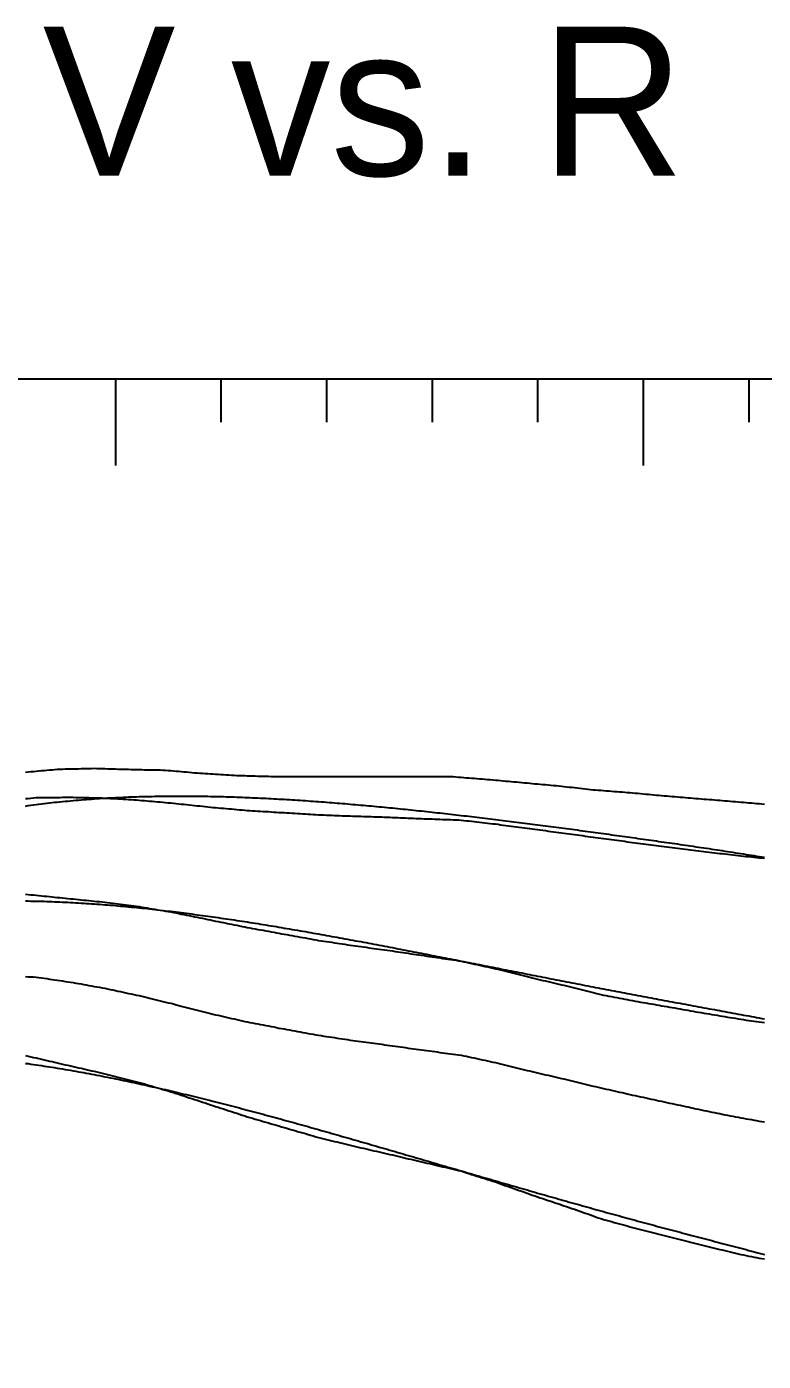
# Model space of a CAD drawing. Extents: x -35 to 179, y -35 to 147.
# Drawn here: x 71.4 to 125.8, y 48.4 to 147 of the extents above; entities that cross this region are included whole.
import ezdxf

# ---------------------------------------------------------------- set-up
doc = ezdxf.new("R2010")
doc.units = 0

msp = doc.modelspace()

# ---------------------------------------------------------------- linework, layer by layer
at = {"color": 0}
for p, q in [((77.965, 120.958), (77.965, 114.558)), ((85.761, 120.958), (85.761, 117.758)), ((93.558, 120.958), (93.558, 117.758)), ((101.354, 120.958), (101.354, 117.758)), ((109.151, 120.958), (109.151, 117.758)), ((116.947, 120.958), (116.947, 114.558)), ((124.744, 120.958), (124.744, 117.758))]:
    msp.add_line(p, q, dxfattribs=at)
msp.add_lwpolyline([(0, 0), (0, 120.958), (179.2, 120.958), (179.2, 0)], close=True, dxfattribs=at)
at = {"color": 6}
msp.add_lwpolyline([(71.338, 91.915), (71.533, 91.932), (71.728, 91.95), (71.923, 91.968), (72.118, 91.985), (72.312, 92.003), (72.507, 92.021), (72.702, 92.039), (72.897, 92.056), (73.092, 92.074), (73.287, 92.092), (73.482, 92.11), (73.677, 92.127), (73.872, 92.132), (74.067, 92.137), (74.262, 92.142), (74.456, 92.147), (74.651, 92.151), (74.846, 92.156), (75.041, 92.161), (75.236, 92.166), (75.431, 92.171), (75.626, 92.176), (75.821, 92.18), (76.016, 92.185), (76.211, 92.19), (76.406, 92.195), (76.601, 92.184), (76.795, 92.179), (76.99, 92.173), (77.185, 92.168), (77.38, 92.162), (77.575, 92.156), (77.77, 92.151), (77.965, 92.145), (78.16, 92.139), (78.355, 92.134), (78.55, 92.128), (78.745, 92.122), (78.939, 92.117), (79.134, 92.113), (79.329, 92.109), (79.524, 92.105), (79.719, 92.101), (79.914, 92.097), (80.109, 92.092), (80.304, 92.088), (80.499, 92.084), (80.694, 92.08), (80.889, 92.076), (81.084, 92.072), (81.278, 92.068), (81.473, 92.064), (81.668, 92.06), (81.863, 92.039), (82.058, 92.022), (82.253, 92.005), (82.448, 91.988), (82.643, 91.971), (82.838, 91.954), (83.033, 91.937), (83.228, 91.92), (83.422, 91.903), (83.617, 91.886), (83.812, 91.869), (84.007, 91.853), (84.202, 91.836), (84.397, 91.823), (84.592, 91.811), (84.787, 91.798), (84.982, 91.786), (85.177, 91.774), (85.372, 91.762), (85.566, 91.75), (85.761, 91.738), (85.956, 91.726), (86.151, 91.714), (86.346, 91.702), (86.541, 91.69), (86.736, 91.678), (86.931, 91.666), (87.126, 91.662), (87.321, 91.656), (87.516, 91.65), (87.711, 91.645), (87.905, 91.639), (88.1, 91.633), (88.295, 91.628), (88.49, 91.622), (88.685, 91.616), (88.88, 91.611), (89.075, 91.605), (89.27, 91.6), (89.465, 91.594), (89.66, 91.592), (89.855, 91.592), (90.049, 91.592), (90.244, 91.592), (90.439, 91.592), (90.634, 91.592), (90.829, 91.592), (91.024, 91.592), (91.219, 91.592), (91.414, 91.592), (91.609, 91.592), (91.804, 91.592), (91.999, 91.592), (92.194, 91.592), (92.388, 91.592), (92.583, 91.592), (92.778, 91.592), (92.973, 91.592), (93.168, 91.592), (93.363, 91.592), (93.558, 91.592), (93.753, 91.592), (93.948, 91.592), (94.143, 91.592), (94.338, 91.592), (94.532, 91.592), (94.727, 91.592), (94.922, 91.592), (95.117, 91.592), (95.312, 91.592), (95.507, 91.592), (95.702, 91.592), (95.897, 91.592), (96.092, 91.592), (96.287, 91.592), (96.482, 91.592), (96.676, 91.592), (96.871, 91.592), (97.066, 91.592), (97.261, 91.592), (97.456, 91.592), (97.651, 91.592), (97.846, 91.592), (98.041, 91.592), (98.236, 91.592), (98.431, 91.592), (98.626, 91.592), (98.821, 91.592), (99.015, 91.592), (99.21, 91.592), (99.405, 91.592), (99.6, 91.592), (99.795, 91.592), (99.99, 91.592), (100.185, 91.592), (100.38, 91.592), (100.575, 91.592), (100.77, 91.592), (100.965, 91.592), (101.159, 91.592), (101.354, 91.592), (101.549, 91.592), (101.744, 91.592), (101.939, 91.592), (102.134, 91.592), (102.329, 91.592), (102.524, 91.592), (102.719, 91.592), (102.914, 91.577), (103.109, 91.562), (103.304, 91.547), (103.498, 91.531), (103.693, 91.516), (103.888, 91.501), (104.083, 91.485), (104.278, 91.47), (104.473, 91.455), (104.668, 91.439), (104.863, 91.424), (105.058, 91.409), (105.253, 91.394), (105.448, 91.378), (105.642, 91.359), (105.837, 91.342), (106.032, 91.324), (106.227, 91.306), (106.422, 91.289), (106.617, 91.271), (106.812, 91.253), (107.007, 91.235), (107.202, 91.218), (107.397, 91.2), (107.592, 91.182), (107.786, 91.164), (107.981, 91.147), (108.176, 91.129), (108.371, 91.111), (108.566, 91.094), (108.761, 91.076), (108.956, 91.058), (109.151, 91.04), (109.346, 91.023), (109.541, 91.005), (109.736, 90.987), (109.931, 90.969), (110.125, 90.952), (110.32, 90.934), (110.515, 90.916), (110.71, 90.899), (110.905, 90.875), (111.1, 90.854), (111.295, 90.832), (111.49, 90.81), (111.685, 90.788), (111.88, 90.767), (112.075, 90.745), (112.269, 90.723), (112.464, 90.701), (112.659, 90.68), (112.854, 90.658), (113.049, 90.636), (113.244, 90.614), (113.439, 90.598), (113.634, 90.582), (113.829, 90.567), (114.024, 90.552), (114.219, 90.536), (114.414, 90.521), (114.608, 90.506), (114.803, 90.491), (114.998, 90.475), (115.193, 90.46), (115.388, 90.445), (115.583, 90.429), (115.778, 90.414), (115.973, 90.399), (116.168, 90.38), (116.363, 90.363), (116.558, 90.345), (116.752, 90.327), (116.947, 90.309), (117.142, 90.292), (117.337, 90.274), (117.532, 90.256), (117.727, 90.239), (117.922, 90.221), (118.117, 90.203), (118.312, 90.185), (118.507, 90.168), (118.702, 90.151), (118.896, 90.135), (119.091, 90.119), (119.286, 90.103), (119.481, 90.087), (119.676, 90.07), (119.871, 90.054), (120.066, 90.038), (120.261, 90.022), (120.456, 90.006), (120.651, 89.99), (120.846, 89.974), (121.041, 89.958), (121.235, 89.942), (121.43, 89.925), (121.625, 89.909), (121.82, 89.893), (122.015, 89.877), (122.21, 89.861), (122.405, 89.845), (122.6, 89.829), (122.795, 89.813), (122.99, 89.797), (123.185, 89.78), (123.379, 89.764), (123.574, 89.748), (123.769, 89.732), (123.964, 89.716), (124.159, 89.7), (124.354, 89.684), (124.549, 89.668), (124.744, 89.651), (124.939, 89.635), (125.134, 89.619), (125.329, 89.603), (125.524, 89.587), (125.718, 89.571), (125.913, 89.555)], dxfattribs=at)
at = {"color": 3}
for points in [[(71.338, 89.409), (71.533, 89.443), (71.728, 89.463), (71.923, 89.492), (72.118, 89.517), (72.312, 89.545), (72.507, 89.564), (72.702, 89.593), (72.897, 89.612), (73.092, 89.638), (73.287, 89.657), (73.482, 89.681), (73.677, 89.698), (73.872, 89.724), (74.067, 89.739), (74.262, 89.761), (74.456, 89.778), (74.651, 89.799), (74.846, 89.812), (75.041, 89.834), (75.236, 89.847), (75.431, 89.866), (75.626, 89.879), (75.821, 89.896), (76.016, 89.908), (76.211, 89.926), (76.406, 89.936), (76.601, 89.951), (76.795, 89.963), (76.99, 89.977), (77.185, 89.985), (77.38, 90.001), (77.575, 90.008), (77.77, 90.021), (77.965, 90.029), (78.16, 90.041), (78.355, 90.046), (78.55, 90.059), (78.745, 90.064), (78.939, 90.074), (79.134, 90.079), (79.329, 90.088), (79.524, 90.092), (79.719, 90.101), (79.914, 90.104), (80.109, 90.111), (80.304, 90.115), (80.499, 90.121), (80.694, 90.122), (80.889, 90.129), (81.084, 90.13), (81.278, 90.135), (81.473, 90.136), (81.668, 90.14), (81.863, 90.139), (82.058, 90.144), (82.253, 90.142), (82.448, 90.144), (82.643, 90.143), (82.838, 90.146), (83.033, 90.142), (83.228, 90.144), (83.422, 90.141), (83.617, 90.142), (83.812, 90.138), (84.007, 90.138), (84.202, 90.133), (84.397, 90.133), (84.592, 90.128), (84.787, 90.126), (84.982, 90.121), (85.177, 90.119), (85.372, 90.112), (85.566, 90.11), (85.761, 90.104), (85.956, 90.1), (86.151, 90.093), (86.346, 90.088), (86.541, 90.08), (86.736, 90.077), (86.931, 90.068), (87.126, 90.062), (87.321, 90.054), (87.516, 90.048), (87.711, 90.038), (87.905, 90.032), (88.1, 90.022), (88.295, 90.015), (88.49, 90.005), (88.685, 89.997), (88.88, 89.986), (89.075, 89.979), (89.27, 89.967), (89.465, 89.957), (89.66, 89.946), (89.855, 89.938), (90.049, 89.924), (90.244, 89.915), (90.439, 89.903), (90.634, 89.892), (90.829, 89.879), (91.024, 89.868), (91.219, 89.854), (91.414, 89.844), (91.609, 89.83), (91.804, 89.817), (91.999, 89.804), (92.194, 89.792), (92.388, 89.776), (92.583, 89.763), (92.778, 89.749), (92.973, 89.736), (93.168, 89.72), (93.363, 89.706), (93.558, 89.69), (93.753, 89.677), (93.948, 89.661), (94.143, 89.645), (94.338, 89.629), (94.532, 89.616), (94.727, 89.597), (94.922, 89.582), (95.117, 89.566), (95.312, 89.55), (95.507, 89.532), (95.702, 89.516), (95.897, 89.498), (96.092, 89.482), (96.287, 89.464), (96.482, 89.446), (96.676, 89.428), (96.871, 89.412), (97.066, 89.392), (97.261, 89.374), (97.456, 89.356), (97.651, 89.338), (97.846, 89.318), (98.041, 89.3), (98.236, 89.28), (98.431, 89.263), (98.626, 89.243), (98.821, 89.223), (99.015, 89.203), (99.21, 89.185), (99.405, 89.163), (99.6, 89.144), (99.795, 89.124), (99.99, 89.104), (100.185, 89.083), (100.38, 89.063), (100.575, 89.041), (100.77, 89.022), (100.965, 89), (101.159, 88.979), (101.354, 88.958), (101.549, 88.938), (101.744, 88.915), (101.939, 88.893), (102.134, 88.872), (102.329, 88.851), (102.524, 88.828), (102.719, 88.807), (102.914, 88.784), (103.109, 88.763), (103.304, 88.74), (103.498, 88.717), (103.693, 88.694), (103.888, 88.673), (104.083, 88.649), (104.278, 88.626), (104.473, 88.603), (104.668, 88.581), (104.863, 88.557), (105.058, 88.534), (105.253, 88.51), (105.448, 88.487), (105.642, 88.463), (105.837, 88.439), (106.032, 88.415), (106.227, 88.393), (106.422, 88.367), (106.617, 88.343), (106.812, 88.32), (107.007, 88.296), (107.202, 88.271), (107.397, 88.247), (107.592, 88.222), (107.786, 88.198), (107.981, 88.173), (108.176, 88.148), (108.371, 88.123), (108.566, 88.1), (108.761, 88.073), (108.956, 88.048), (109.151, 88.024), (109.346, 87.999), (109.541, 87.973), (109.736, 87.948), (109.931, 87.922), (110.125, 87.897), (110.32, 87.871), (110.515, 87.845), (110.71, 87.819), (110.905, 87.795), (111.1, 87.768), (111.295, 87.742), (111.49, 87.716), (111.685, 87.69), (111.88, 87.664), (112.075, 87.638), (112.269, 87.611), (112.464, 87.586), (112.659, 87.559), (112.854, 87.532), (113.049, 87.505), (113.244, 87.48), (113.439, 87.452), (113.634, 87.425), (113.829, 87.399), (114.024, 87.373), (114.219, 87.345), (114.414, 87.319), (114.608, 87.291), (114.803, 87.265), (114.998, 87.238), (115.193, 87.21), (115.388, 87.183), (115.583, 87.157), (115.778, 87.128), (115.973, 87.101), (116.168, 87.074), (116.363, 87.047), (116.558, 87.019), (116.752, 86.992), (116.947, 86.964), (117.142, 86.937), (117.337, 86.909), (117.532, 86.881), (117.727, 86.853), (117.922, 86.827), (118.117, 86.798), (118.312, 86.77), (118.507, 86.743), (118.702, 86.715), (118.896, 86.687), (119.091, 86.659), (119.286, 86.631), (119.481, 86.603), (119.676, 86.575), (119.871, 86.546), (120.066, 86.517), (120.261, 86.49), (120.456, 86.461), (120.651, 86.432), (120.846, 86.404), (121.041, 86.375), (121.235, 86.345), (121.43, 86.317), (121.625, 86.287), (121.82, 86.259), (122.015, 86.229), (122.21, 86.199), (122.405, 86.17), (122.6, 86.141), (122.795, 86.111), (122.99, 86.081), (123.185, 86.052), (123.379, 86.022), (123.574, 85.991), (123.769, 85.961), (123.964, 85.93), (124.159, 85.9), (124.354, 85.87), (124.549, 85.839), (124.744, 85.808), (124.939, 85.778), (125.134, 85.746), (125.329, 85.715), (125.524, 85.684), (125.718, 85.653), (125.913, 85.621)], [(71.338, 82.397), (71.533, 82.4), (71.728, 82.391), (71.923, 82.391), (72.118, 82.383), (72.312, 82.383), (72.507, 82.373), (72.702, 82.371), (72.897, 82.362), (73.092, 82.359), (73.287, 82.348), (73.482, 82.344), (73.677, 82.333), (73.872, 82.329), (74.067, 82.316), (74.262, 82.31), (74.456, 82.297), (74.651, 82.291), (74.846, 82.276), (75.041, 82.269), (75.236, 82.254), (75.431, 82.246), (75.626, 82.231), (75.821, 82.221), (76.016, 82.205), (76.211, 82.195), (76.406, 82.178), (76.601, 82.167), (76.795, 82.15), (76.99, 82.138), (77.185, 82.12), (77.38, 82.107), (77.575, 82.089), (77.77, 82.075), (77.965, 82.056), (78.16, 82.042), (78.355, 82.022), (78.55, 82.007), (78.745, 81.986), (78.939, 81.97), (79.134, 81.949), (79.329, 81.933), (79.524, 81.911), (79.719, 81.894), (79.914, 81.871), (80.109, 81.853), (80.304, 81.83), (80.499, 81.812), (80.694, 81.788), (80.889, 81.768), (81.084, 81.744), (81.278, 81.725), (81.473, 81.7), (81.668, 81.679), (81.863, 81.654), (82.058, 81.633), (82.253, 81.607), (82.448, 81.585), (82.643, 81.559), (82.838, 81.537), (83.033, 81.51), (83.228, 81.486), (83.422, 81.459), (83.617, 81.436), (83.812, 81.408), (84.007, 81.384), (84.202, 81.356), (84.397, 81.332), (84.592, 81.302), (84.787, 81.277), (84.982, 81.248), (85.177, 81.223), (85.372, 81.193), (85.566, 81.166), (85.761, 81.137), (85.956, 81.111), (86.151, 81.08), (86.346, 81.052), (86.541, 81.022), (86.736, 80.995), (86.931, 80.963), (87.126, 80.934), (87.321, 80.903), (87.516, 80.875), (87.711, 80.843), (87.905, 80.813), (88.1, 80.782), (88.295, 80.753), (88.49, 80.72), (88.685, 80.689), (88.88, 80.657), (89.075, 80.627), (89.27, 80.593), (89.465, 80.562), (89.66, 80.529), (89.855, 80.499), (90.049, 80.464), (90.244, 80.433), (90.439, 80.399), (90.634, 80.368), (90.829, 80.333), (91.024, 80.301), (91.219, 80.266), (91.414, 80.235), (91.609, 80.199), (91.804, 80.166), (91.999, 80.131), (92.194, 80.099), (92.388, 80.063), (92.583, 80.029), (92.778, 79.994), (92.973, 79.961), (93.168, 79.924), (93.363, 79.89), (93.558, 79.854), (93.753, 79.821), (93.948, 79.784), (94.143, 79.749), (94.338, 79.713), (94.532, 79.679), (94.727, 79.642), (94.922, 79.607), (95.117, 79.57), (95.312, 79.536), (95.507, 79.498), (95.702, 79.463), (95.897, 79.426), (96.092, 79.391), (96.287, 79.353), (96.482, 79.317), (96.676, 79.28), (96.871, 79.245), (97.066, 79.206), (97.261, 79.17), (97.456, 79.133), (97.651, 79.097), (97.846, 79.059), (98.041, 79.022), (98.236, 78.984), (98.431, 78.948), (98.626, 78.91), (98.821, 78.873), (99.015, 78.835), (99.21, 78.799), (99.405, 78.76), (99.6, 78.722), (99.795, 78.684), (99.99, 78.648), (100.185, 78.609), (100.38, 78.571), (100.575, 78.533), (100.77, 78.497), (100.965, 78.457), (101.159, 78.42), (101.354, 78.381), (101.549, 78.345), (101.744, 78.305), (101.939, 78.267), (102.134, 78.229), (102.329, 78.192), (102.524, 78.153), (102.719, 78.115), (102.914, 78.076), (103.109, 78.039), (103.304, 78), (103.498, 77.961), (103.693, 77.923), (103.888, 77.886), (104.083, 77.846), (104.278, 77.808), (104.473, 77.77), (104.668, 77.732), (104.863, 77.693), (105.058, 77.654), (105.253, 77.616), (105.448, 77.579), (105.642, 77.539), (105.837, 77.501), (106.032, 77.462), (106.227, 77.425), (106.422, 77.385), (106.617, 77.347), (106.812, 77.309), (107.007, 77.271), (107.202, 77.232), (107.397, 77.193), (107.592, 77.155), (107.786, 77.118), (107.981, 77.078), (108.176, 77.04), (108.371, 77.002), (108.566, 76.964), (108.761, 76.925), (108.956, 76.887), (109.151, 76.848), (109.346, 76.811), (109.541, 76.772), (109.736, 76.734), (109.931, 76.696), (110.125, 76.658), (110.32, 76.619), (110.515, 76.581), (110.71, 76.543), (110.905, 76.506), (111.1, 76.467), (111.295, 76.429), (111.49, 76.391), (111.685, 76.354), (111.88, 76.315), (112.075, 76.277), (112.269, 76.24), (112.464, 76.203), (112.659, 76.164), (112.854, 76.126), (113.049, 76.089), (113.244, 76.052), (113.439, 76.013), (113.634, 75.976), (113.829, 75.938), (114.024, 75.901), (114.219, 75.863), (114.414, 75.826), (114.608, 75.788), (114.803, 75.752), (114.998, 75.714), (115.193, 75.677), (115.388, 75.639), (115.583, 75.603), (115.778, 75.565), (115.973, 75.528), (116.168, 75.491), (116.363, 75.455), (116.558, 75.418), (116.752, 75.381), (116.947, 75.344), (117.142, 75.308), (117.337, 75.271), (117.532, 75.234), (117.727, 75.198), (117.922, 75.163), (118.117, 75.126), (118.312, 75.089), (118.507, 75.053), (118.702, 75.018), (118.896, 74.981), (119.091, 74.945), (119.286, 74.909), (119.481, 74.874), (119.676, 74.837), (119.871, 74.801), (120.066, 74.765), (120.261, 74.73), (120.456, 74.693), (120.651, 74.657), (120.846, 74.621), (121.041, 74.586), (121.235, 74.55), (121.43, 74.514), (121.625, 74.478), (121.82, 74.442), (122.015, 74.406), (122.21, 74.37), (122.405, 74.334), (122.6, 74.299), (122.795, 74.262), (122.99, 74.226), (123.185, 74.19), (123.379, 74.155), (123.574, 74.118), (123.769, 74.082), (123.964, 74.046), (124.159, 74.011), (124.354, 73.974), (124.549, 73.938), (124.744, 73.902), (124.939, 73.866), (125.134, 73.829), (125.329, 73.793), (125.524, 73.757), (125.718, 73.721), (125.913, 73.684)]]:
    msp.add_lwpolyline(points, dxfattribs=at)
at = {"color": 4}
for points in [[(71.338, 89.952), (71.533, 89.972), (71.728, 89.995), (71.923, 90.02), (72.118, 90.028), (72.312, 90.031), (72.507, 90.034), (72.702, 90.037), (72.897, 90.039), (73.092, 90.039), (73.287, 90.042), (73.482, 90.046), (73.677, 90.046), (73.872, 90.046), (74.067, 90.05), (74.262, 90.053), (74.456, 90.053), (74.651, 90.055), (74.846, 90.051), (75.041, 90.048), (75.236, 90.043), (75.431, 90.038), (75.626, 90.034), (75.821, 90.032), (76.016, 90.026), (76.211, 90.02), (76.406, 90.017), (76.601, 90.013), (76.795, 90.007), (76.99, 90.002), (77.185, 89.995), (77.38, 89.986), (77.575, 89.974), (77.77, 89.962), (77.965, 89.951), (78.16, 89.941), (78.355, 89.928), (78.55, 89.915), (78.745, 89.906), (78.939, 89.894), (79.134, 89.881), (79.329, 89.869), (79.524, 89.858), (79.719, 89.846), (79.914, 89.826), (80.109, 89.808), (80.304, 89.791), (80.499, 89.776), (80.694, 89.757), (80.889, 89.739), (81.084, 89.723), (81.278, 89.706), (81.473, 89.687), (81.668, 89.67), (81.863, 89.653), (82.058, 89.635), (82.253, 89.618), (82.448, 89.595), (82.643, 89.572), (82.838, 89.555), (83.033, 89.533), (83.228, 89.512), (83.422, 89.493), (83.617, 89.473), (83.812, 89.452), (84.007, 89.431), (84.202, 89.411), (84.397, 89.391), (84.592, 89.37), (84.787, 89.348), (84.982, 89.328), (85.177, 89.31), (85.372, 89.291), (85.566, 89.273), (85.761, 89.258), (85.956, 89.241), (86.151, 89.223), (86.346, 89.206), (86.541, 89.189), (86.736, 89.172), (86.931, 89.155), (87.126, 89.137), (87.321, 89.12), (87.516, 89.104), (87.711, 89.088), (87.905, 89.075), (88.1, 89.064), (88.295, 89.053), (88.49, 89.039), (88.685, 89.027), (88.88, 89.015), (89.075, 89.003), (89.27, 88.991), (89.465, 88.978), (89.66, 88.966), (89.855, 88.955), (90.049, 88.941), (90.244, 88.927), (90.439, 88.917), (90.634, 88.905), (90.829, 88.893), (91.024, 88.881), (91.219, 88.869), (91.414, 88.858), (91.609, 88.846), (91.804, 88.833), (91.999, 88.821), (92.194, 88.811), (92.388, 88.797), (92.583, 88.784), (92.778, 88.774), (92.973, 88.762), (93.168, 88.757), (93.363, 88.749), (93.558, 88.742), (93.753, 88.735), (93.948, 88.727), (94.143, 88.718), (94.338, 88.711), (94.532, 88.704), (94.727, 88.695), (94.922, 88.687), (95.117, 88.68), (95.312, 88.672), (95.507, 88.663), (95.702, 88.658), (95.897, 88.652), (96.092, 88.647), (96.287, 88.641), (96.482, 88.634), (96.676, 88.628), (96.871, 88.623), (97.066, 88.616), (97.261, 88.609), (97.456, 88.604), (97.651, 88.598), (97.846, 88.591), (98.041, 88.585), (98.236, 88.579), (98.431, 88.571), (98.626, 88.563), (98.821, 88.554), (99.015, 88.546), (99.21, 88.539), (99.405, 88.53), (99.6, 88.521), (99.795, 88.514), (99.99, 88.506), (100.185, 88.497), (100.38, 88.489), (100.575, 88.481), (100.77, 88.473), (100.965, 88.465), (101.159, 88.457), (101.354, 88.45), (101.549, 88.444), (101.744, 88.436), (101.939, 88.428), (102.134, 88.422), (102.329, 88.415), (102.524, 88.407), (102.719, 88.4), (102.914, 88.392), (103.109, 88.385), (103.304, 88.378), (103.498, 88.37), (103.693, 88.347), (103.888, 88.326), (104.083, 88.303), (104.278, 88.28), (104.473, 88.259), (104.668, 88.237), (104.863, 88.215), (105.058, 88.193), (105.253, 88.171), (105.448, 88.149), (105.642, 88.127), (105.837, 88.104), (106.032, 88.082), (106.227, 88.057), (106.422, 88.029), (106.617, 88.002), (106.812, 87.977), (107.007, 87.95), (107.202, 87.923), (107.397, 87.897), (107.592, 87.871), (107.786, 87.844), (107.981, 87.818), (108.176, 87.791), (108.371, 87.765), (108.566, 87.739), (108.761, 87.712), (108.956, 87.688), (109.151, 87.664), (109.346, 87.639), (109.541, 87.613), (109.736, 87.588), (109.931, 87.562), (110.125, 87.537), (110.32, 87.512), (110.515, 87.486), (110.71, 87.46), (110.905, 87.436), (111.1, 87.41), (111.295, 87.384), (111.49, 87.358), (111.685, 87.33), (111.88, 87.302), (112.075, 87.274), (112.269, 87.247), (112.464, 87.219), (112.659, 87.191), (112.854, 87.163), (113.049, 87.135), (113.244, 87.108), (113.439, 87.08), (113.634, 87.052), (113.829, 87.025), (114.024, 86.997), (114.219, 86.98), (114.414, 86.956), (114.608, 86.93), (114.803, 86.904), (114.998, 86.879), (115.193, 86.853), (115.388, 86.827), (115.583, 86.802), (115.778, 86.775), (115.973, 86.749), (116.168, 86.724), (116.363, 86.698), (116.558, 86.671), (116.752, 86.647), (116.947, 86.624), (117.142, 86.599), (117.337, 86.575), (117.532, 86.55), (117.727, 86.526), (117.922, 86.502), (118.117, 86.477), (118.312, 86.452), (118.507, 86.428), (118.702, 86.403), (118.896, 86.378), (119.091, 86.354), (119.286, 86.329), (119.481, 86.304), (119.676, 86.28), (119.871, 86.254), (120.066, 86.229), (120.261, 86.205), (120.456, 86.18), (120.651, 86.154), (120.846, 86.13), (121.041, 86.105), (121.235, 86.08), (121.43, 86.055), (121.625, 86.029), (121.82, 86.004), (122.015, 85.979), (122.21, 85.957), (122.405, 85.934), (122.6, 85.913), (122.795, 85.89), (122.99, 85.867), (123.185, 85.845), (123.379, 85.822), (123.574, 85.799), (123.769, 85.776), (123.964, 85.753), (124.159, 85.731), (124.354, 85.708), (124.549, 85.685), (124.744, 85.668), (124.939, 85.65), (125.134, 85.63), (125.329, 85.61), (125.524, 85.591), (125.718, 85.571), (125.913, 85.55)], [(71.338, 82.898), (71.533, 82.875), (71.728, 82.855), (71.923, 82.837), (72.118, 82.817), (72.312, 82.797), (72.507, 82.779), (72.702, 82.761), (72.897, 82.741), (73.092, 82.72), (73.287, 82.702), (73.482, 82.684), (73.677, 82.663), (73.872, 82.642), (74.067, 82.624), (74.262, 82.605), (74.456, 82.584), (74.651, 82.564), (74.846, 82.545), (75.041, 82.527), (75.236, 82.506), (75.431, 82.485), (75.626, 82.467), (75.821, 82.448), (76.016, 82.427), (76.211, 82.406), (76.406, 82.387), (76.601, 82.368), (76.795, 82.346), (76.99, 82.325), (77.185, 82.303), (77.38, 82.279), (77.575, 82.253), (77.77, 82.227), (77.965, 82.204), (78.16, 82.18), (78.355, 82.154), (78.55, 82.128), (78.745, 82.104), (78.939, 82.079), (79.134, 82.053), (79.329, 82.027), (79.524, 82.002), (79.719, 81.978), (79.914, 81.943), (80.109, 81.909), (80.304, 81.878), (80.499, 81.846), (80.694, 81.812), (80.889, 81.779), (81.084, 81.747), (81.278, 81.715), (81.473, 81.681), (81.668, 81.647), (81.863, 81.615), (82.058, 81.583), (82.253, 81.549), (82.448, 81.51), (82.643, 81.472), (82.838, 81.433), (83.033, 81.393), (83.228, 81.352), (83.422, 81.313), (83.617, 81.275), (83.812, 81.234), (84.007, 81.193), (84.202, 81.154), (84.397, 81.115), (84.592, 81.074), (84.787, 81.033), (84.982, 80.994), (85.177, 80.956), (85.372, 80.915), (85.566, 80.875), (85.761, 80.836), (85.956, 80.797), (86.151, 80.756), (86.346, 80.716), (86.541, 80.677), (86.736, 80.638), (86.931, 80.597), (87.126, 80.556), (87.321, 80.517), (87.516, 80.477), (87.711, 80.439), (87.905, 80.403), (88.1, 80.369), (88.295, 80.335), (88.49, 80.299), (88.685, 80.263), (88.88, 80.229), (89.075, 80.194), (89.27, 80.158), (89.465, 80.122), (89.66, 80.087), (89.855, 80.053), (90.049, 80.016), (90.244, 79.98), (90.439, 79.946), (90.634, 79.911), (90.829, 79.876), (91.024, 79.84), (91.219, 79.805), (91.414, 79.771), (91.609, 79.735), (91.804, 79.699), (91.999, 79.664), (92.194, 79.629), (92.388, 79.593), (92.583, 79.557), (92.778, 79.522), (92.973, 79.487), (93.168, 79.46), (93.363, 79.43), (93.558, 79.402), (93.753, 79.373), (93.948, 79.343), (94.143, 79.313), (94.338, 79.284), (94.532, 79.256), (94.727, 79.225), (94.922, 79.195), (95.117, 79.166), (95.312, 79.137), (95.507, 79.107), (95.702, 79.079), (95.897, 79.053), (96.092, 79.027), (96.287, 79), (96.482, 78.973), (96.676, 78.947), (96.871, 78.921), (97.066, 78.893), (97.261, 78.866), (97.456, 78.839), (97.651, 78.813), (97.846, 78.785), (98.041, 78.758), (98.236, 78.731), (98.431, 78.703), (98.626, 78.673), (98.821, 78.644), (99.015, 78.616), (99.21, 78.588), (99.405, 78.559), (99.6, 78.53), (99.795, 78.501), (99.99, 78.473), (100.185, 78.444), (100.38, 78.414), (100.575, 78.386), (100.77, 78.357), (100.965, 78.328), (101.159, 78.299), (101.354, 78.271), (101.549, 78.243), (101.744, 78.214), (101.939, 78.185), (102.134, 78.157), (102.329, 78.129), (102.524, 78.099), (102.719, 78.07), (102.914, 78.042), (103.109, 78.013), (103.304, 77.984), (103.498, 77.955), (103.693, 77.909), (103.888, 77.867), (104.083, 77.823), (104.278, 77.78), (104.473, 77.738), (104.668, 77.696), (104.863, 77.653), (105.058, 77.61), (105.253, 77.568), (105.448, 77.525), (105.642, 77.482), (105.837, 77.439), (106.032, 77.396), (106.227, 77.35), (106.422, 77.301), (106.617, 77.252), (106.812, 77.203), (107.007, 77.155), (107.202, 77.106), (107.397, 77.057), (107.592, 77.008), (107.786, 76.96), (107.981, 76.911), (108.176, 76.862), (108.371, 76.813), (108.566, 76.765), (108.761, 76.716), (108.956, 76.67), (109.151, 76.625), (109.346, 76.58), (109.541, 76.534), (109.736, 76.488), (109.931, 76.442), (110.125, 76.397), (110.32, 76.351), (110.515, 76.305), (110.71, 76.259), (110.905, 76.214), (111.1, 76.167), (111.295, 76.121), (111.49, 76.074), (111.685, 76.026), (111.88, 75.977), (112.075, 75.929), (112.269, 75.88), (112.464, 75.832), (112.659, 75.784), (112.854, 75.735), (113.049, 75.687), (113.244, 75.638), (113.439, 75.59), (113.634, 75.541), (113.829, 75.493), (114.024, 75.444), (114.219, 75.409), (114.414, 75.372), (114.608, 75.336), (114.803, 75.299), (114.998, 75.262), (115.193, 75.225), (115.388, 75.189), (115.583, 75.152), (115.778, 75.115), (115.973, 75.078), (116.168, 75.042), (116.363, 75.005), (116.558, 74.968), (116.752, 74.933), (116.947, 74.899), (117.142, 74.866), (117.337, 74.832), (117.532, 74.798), (117.727, 74.764), (117.922, 74.731), (118.117, 74.697), (118.312, 74.662), (118.507, 74.629), (118.702, 74.595), (118.896, 74.561), (119.091, 74.527), (119.286, 74.493), (119.481, 74.459), (119.676, 74.425), (119.871, 74.391), (120.066, 74.357), (120.261, 74.323), (120.456, 74.289), (120.651, 74.255), (120.846, 74.221), (121.041, 74.187), (121.235, 74.153), (121.43, 74.118), (121.625, 74.084), (121.82, 74.05), (122.015, 74.016), (122.21, 73.985), (122.405, 73.953), (122.6, 73.922), (122.795, 73.89), (122.99, 73.858), (123.185, 73.826), (123.379, 73.794), (123.574, 73.762), (123.769, 73.73), (123.964, 73.698), (124.159, 73.667), (124.354, 73.635), (124.549, 73.602), (124.744, 73.578), (124.939, 73.554), (125.134, 73.53), (125.329, 73.506), (125.524, 73.482), (125.718, 73.458), (125.913, 73.433)]]:
    msp.add_lwpolyline(points, dxfattribs=at)
at = {"color": 1}
msp.add_lwpolyline([(71.338, 76.813), (71.533, 76.806), (71.728, 76.799), (71.923, 76.795), (72.118, 76.775), (72.312, 76.747), (72.507, 76.718), (72.702, 76.689), (72.897, 76.66), (73.092, 76.632), (73.287, 76.603), (73.482, 76.574), (73.677, 76.546), (73.872, 76.517), (74.067, 76.489), (74.262, 76.46), (74.456, 76.432), (74.651, 76.404), (74.846, 76.369), (75.041, 76.334), (75.236, 76.3), (75.431, 76.265), (75.626, 76.23), (75.821, 76.196), (76.016, 76.161), (76.211, 76.126), (76.406, 76.092), (76.601, 76.057), (76.795, 76.023), (76.99, 75.988), (77.185, 75.95), (77.38, 75.91), (77.575, 75.868), (77.77, 75.826), (77.965, 75.784), (78.16, 75.743), (78.355, 75.701), (78.55, 75.659), (78.745, 75.617), (78.939, 75.575), (79.134, 75.534), (79.329, 75.492), (79.524, 75.45), (79.719, 75.408), (79.914, 75.358), (80.109, 75.31), (80.304, 75.263), (80.499, 75.215), (80.694, 75.168), (80.889, 75.121), (81.084, 75.073), (81.278, 75.026), (81.473, 74.979), (81.668, 74.931), (81.863, 74.884), (82.058, 74.837), (82.253, 74.789), (82.448, 74.738), (82.643, 74.684), (82.838, 74.636), (83.033, 74.586), (83.228, 74.536), (83.422, 74.486), (83.617, 74.437), (83.812, 74.387), (84.007, 74.337), (84.202, 74.287), (84.397, 74.238), (84.592, 74.188), (84.787, 74.139), (84.982, 74.089), (85.177, 74.04), (85.372, 73.995), (85.566, 73.951), (85.761, 73.906), (85.956, 73.861), (86.151, 73.817), (86.346, 73.772), (86.541, 73.728), (86.736, 73.683), (86.931, 73.639), (87.126, 73.595), (87.321, 73.55), (87.516, 73.506), (87.711, 73.465), (87.905, 73.427), (88.1, 73.389), (88.295, 73.352), (88.49, 73.314), (88.685, 73.277), (88.88, 73.239), (89.075, 73.202), (89.27, 73.165), (89.465, 73.127), (89.66, 73.09), (89.855, 73.053), (90.049, 73.015), (90.244, 72.978), (90.439, 72.942), (90.634, 72.906), (90.829, 72.87), (91.024, 72.834), (91.219, 72.798), (91.414, 72.762), (91.609, 72.726), (91.804, 72.69), (91.999, 72.655), (92.194, 72.619), (92.388, 72.583), (92.583, 72.548), (92.778, 72.512), (92.973, 72.477), (93.168, 72.452), (93.363, 72.422), (93.558, 72.392), (93.753, 72.363), (93.948, 72.333), (94.143, 72.304), (94.338, 72.274), (94.532, 72.245), (94.727, 72.215), (94.922, 72.186), (95.117, 72.157), (95.312, 72.127), (95.507, 72.098), (95.702, 72.072), (95.897, 72.046), (96.092, 72.02), (96.287, 71.993), (96.482, 71.967), (96.676, 71.941), (96.871, 71.914), (97.066, 71.888), (97.261, 71.862), (97.456, 71.836), (97.651, 71.81), (97.846, 71.784), (98.041, 71.758), (98.236, 71.732), (98.431, 71.704), (98.626, 71.676), (98.821, 71.648), (99.015, 71.621), (99.21, 71.593), (99.405, 71.565), (99.6, 71.538), (99.795, 71.51), (99.99, 71.483), (100.185, 71.455), (100.38, 71.428), (100.575, 71.4), (100.77, 71.373), (100.965, 71.346), (101.159, 71.32), (101.354, 71.294), (101.549, 71.269), (101.744, 71.244), (101.939, 71.218), (102.134, 71.193), (102.329, 71.167), (102.524, 71.142), (102.719, 71.117), (102.914, 71.092), (103.109, 71.066), (103.304, 71.041), (103.498, 71.016), (103.693, 70.972), (103.888, 70.929), (104.083, 70.886), (104.278, 70.843), (104.473, 70.8), (104.668, 70.757), (104.863, 70.714), (105.058, 70.671), (105.253, 70.629), (105.448, 70.586), (105.642, 70.543), (105.837, 70.501), (106.032, 70.458), (106.227, 70.411), (106.422, 70.363), (106.617, 70.315), (106.812, 70.267), (107.007, 70.22), (107.202, 70.172), (107.397, 70.125), (107.592, 70.077), (107.786, 70.03), (107.981, 69.983), (108.176, 69.935), (108.371, 69.888), (108.566, 69.841), (108.761, 69.794), (108.956, 69.751), (109.151, 69.706), (109.346, 69.66), (109.541, 69.615), (109.736, 69.569), (109.931, 69.524), (110.125, 69.478), (110.32, 69.433), (110.515, 69.388), (110.71, 69.343), (110.905, 69.298), (111.1, 69.252), (111.295, 69.207), (111.49, 69.16), (111.685, 69.113), (111.88, 69.065), (112.075, 69.017), (112.269, 68.969), (112.464, 68.922), (112.659, 68.874), (112.854, 68.827), (113.049, 68.779), (113.244, 68.732), (113.439, 68.684), (113.634, 68.637), (113.829, 68.59), (114.024, 68.542), (114.219, 68.51), (114.414, 68.466), (114.608, 68.422), (114.803, 68.378), (114.998, 68.333), (115.193, 68.289), (115.388, 68.245), (115.583, 68.2), (115.778, 68.156), (115.973, 68.112), (116.168, 68.067), (116.363, 68.023), (116.558, 67.979), (116.752, 67.936), (116.947, 67.896), (117.142, 67.853), (117.337, 67.811), (117.532, 67.769), (117.727, 67.727), (117.922, 67.685), (118.117, 67.643), (118.312, 67.601), (118.507, 67.559), (118.702, 67.517), (118.896, 67.475), (119.091, 67.433), (119.286, 67.391), (119.481, 67.349), (119.676, 67.307), (119.871, 67.266), (120.066, 67.224), (120.261, 67.182), (120.456, 67.14), (120.651, 67.098), (120.846, 67.056), (121.041, 67.014), (121.235, 66.972), (121.43, 66.931), (121.625, 66.889), (121.82, 66.847), (122.015, 66.805), (122.21, 66.767), (122.405, 66.729), (122.6, 66.691), (122.795, 66.653), (122.99, 66.615), (123.185, 66.577), (123.379, 66.539), (123.574, 66.501), (123.769, 66.462), (123.964, 66.424), (124.159, 66.386), (124.354, 66.348), (124.549, 66.31), (124.744, 66.28), (124.939, 66.248), (125.134, 66.214), (125.329, 66.18), (125.524, 66.146), (125.718, 66.112), (125.913, 66.078)], dxfattribs=at)
at = {"color": 2}
for points in [[(71.338, 76.813), (71.533, 76.806), (71.728, 76.799), (71.923, 76.795), (72.118, 76.775), (72.312, 76.747), (72.507, 76.718), (72.702, 76.689), (72.897, 76.66), (73.092, 76.632), (73.287, 76.603), (73.482, 76.574), (73.677, 76.546), (73.872, 76.517), (74.067, 76.489), (74.262, 76.46), (74.456, 76.432), (74.651, 76.404), (74.846, 76.369), (75.041, 76.334), (75.236, 76.3), (75.431, 76.265), (75.626, 76.23), (75.821, 76.196), (76.016, 76.161), (76.211, 76.126), (76.406, 76.092), (76.601, 76.057), (76.795, 76.023), (76.99, 75.988), (77.185, 75.95), (77.38, 75.91), (77.575, 75.868), (77.77, 75.826), (77.965, 75.784), (78.16, 75.743), (78.355, 75.701), (78.55, 75.659), (78.745, 75.617), (78.939, 75.575), (79.134, 75.534), (79.329, 75.492), (79.524, 75.45), (79.719, 75.408), (79.914, 75.358), (80.109, 75.31), (80.304, 75.263), (80.499, 75.215), (80.694, 75.168), (80.889, 75.121), (81.084, 75.073), (81.278, 75.026), (81.473, 74.979), (81.668, 74.931), (81.863, 74.884), (82.058, 74.837), (82.253, 74.789), (82.448, 74.738), (82.643, 74.684), (82.838, 74.636), (83.033, 74.586), (83.228, 74.536), (83.422, 74.486), (83.617, 74.437), (83.812, 74.387), (84.007, 74.337), (84.202, 74.287), (84.397, 74.238), (84.592, 74.188), (84.787, 74.139), (84.982, 74.089), (85.177, 74.04), (85.372, 73.995), (85.566, 73.951), (85.761, 73.906), (85.956, 73.861), (86.151, 73.817), (86.346, 73.772), (86.541, 73.728), (86.736, 73.683), (86.931, 73.639), (87.126, 73.595), (87.321, 73.55), (87.516, 73.506), (87.711, 73.465), (87.905, 73.427), (88.1, 73.389), (88.295, 73.352), (88.49, 73.314), (88.685, 73.277), (88.88, 73.239), (89.075, 73.202), (89.27, 73.165), (89.465, 73.127), (89.66, 73.09), (89.855, 73.053), (90.049, 73.015), (90.244, 72.978), (90.439, 72.942), (90.634, 72.906), (90.829, 72.87), (91.024, 72.834), (91.219, 72.798), (91.414, 72.762), (91.609, 72.726), (91.804, 72.69), (91.999, 72.655), (92.194, 72.619), (92.388, 72.583), (92.583, 72.548), (92.778, 72.512), (92.973, 72.477), (93.168, 72.452), (93.363, 72.422), (93.558, 72.392), (93.753, 72.363), (93.948, 72.333), (94.143, 72.304), (94.338, 72.274), (94.532, 72.245), (94.727, 72.215), (94.922, 72.186), (95.117, 72.157), (95.312, 72.127), (95.507, 72.098), (95.702, 72.072), (95.897, 72.046), (96.092, 72.02), (96.287, 71.993), (96.482, 71.967), (96.676, 71.941), (96.871, 71.914), (97.066, 71.888), (97.261, 71.862), (97.456, 71.836), (97.651, 71.81), (97.846, 71.784), (98.041, 71.758), (98.236, 71.732), (98.431, 71.704), (98.626, 71.676), (98.821, 71.648), (99.015, 71.621), (99.21, 71.593), (99.405, 71.565), (99.6, 71.538), (99.795, 71.51), (99.99, 71.483), (100.185, 71.455), (100.38, 71.428), (100.575, 71.4), (100.77, 71.373), (100.965, 71.346), (101.159, 71.32), (101.354, 71.294), (101.549, 71.269), (101.744, 71.244), (101.939, 71.218), (102.134, 71.193), (102.329, 71.167), (102.524, 71.142), (102.719, 71.117), (102.914, 71.092), (103.109, 71.066), (103.304, 71.041), (103.498, 71.016), (103.693, 70.972), (103.888, 70.929), (104.083, 70.886), (104.278, 70.843), (104.473, 70.8), (104.668, 70.757), (104.863, 70.714), (105.058, 70.671), (105.253, 70.629), (105.448, 70.586), (105.642, 70.543), (105.837, 70.501), (106.032, 70.458), (106.227, 70.411), (106.422, 70.363), (106.617, 70.315), (106.812, 70.267), (107.007, 70.22), (107.202, 70.172), (107.397, 70.125), (107.592, 70.077), (107.786, 70.03), (107.981, 69.983), (108.176, 69.935), (108.371, 69.888), (108.566, 69.841), (108.761, 69.794), (108.956, 69.751), (109.151, 69.706), (109.346, 69.66), (109.541, 69.615), (109.736, 69.569), (109.931, 69.524), (110.125, 69.478), (110.32, 69.433), (110.515, 69.388), (110.71, 69.343), (110.905, 69.298), (111.1, 69.252), (111.295, 69.207), (111.49, 69.16), (111.685, 69.113), (111.88, 69.065), (112.075, 69.017), (112.269, 68.969), (112.464, 68.922), (112.659, 68.874), (112.854, 68.827), (113.049, 68.779), (113.244, 68.732), (113.439, 68.684), (113.634, 68.637), (113.829, 68.59), (114.024, 68.542), (114.219, 68.51), (114.414, 68.466), (114.608, 68.422), (114.803, 68.378), (114.998, 68.333), (115.193, 68.289), (115.388, 68.245), (115.583, 68.2), (115.778, 68.156), (115.973, 68.112), (116.168, 68.067), (116.363, 68.023), (116.558, 67.979), (116.752, 67.936), (116.947, 67.896), (117.142, 67.853), (117.337, 67.811), (117.532, 67.769), (117.727, 67.727), (117.922, 67.685), (118.117, 67.643), (118.312, 67.601), (118.507, 67.559), (118.702, 67.517), (118.896, 67.475), (119.091, 67.433), (119.286, 67.391), (119.481, 67.349), (119.676, 67.307), (119.871, 67.266), (120.066, 67.224), (120.261, 67.182), (120.456, 67.14), (120.651, 67.098), (120.846, 67.056), (121.041, 67.014), (121.235, 66.972), (121.43, 66.931), (121.625, 66.889), (121.82, 66.847), (122.015, 66.805), (122.21, 66.767), (122.405, 66.729), (122.6, 66.691), (122.795, 66.653), (122.99, 66.615), (123.185, 66.577), (123.379, 66.539), (123.574, 66.501), (123.769, 66.462), (123.964, 66.424), (124.159, 66.386), (124.354, 66.348), (124.549, 66.31), (124.744, 66.28), (124.939, 66.248), (125.134, 66.214), (125.329, 66.18), (125.524, 66.146), (125.718, 66.112), (125.913, 66.078)], [(71.338, 70.405), (71.533, 70.385), (71.728, 70.35), (71.923, 70.325), (72.118, 70.294), (72.312, 70.273), (72.507, 70.237), (72.702, 70.209), (72.897, 70.177), (73.092, 70.153), (73.287, 70.116), (73.482, 70.087), (73.677, 70.053), (73.872, 70.028), (74.067, 69.989), (74.262, 69.959), (74.456, 69.923), (74.651, 69.896), (74.846, 69.856), (75.041, 69.824), (75.236, 69.787), (75.431, 69.758), (75.626, 69.717), (75.821, 69.683), (76.016, 69.645), (76.211, 69.614), (76.406, 69.572), (76.601, 69.537), (76.795, 69.497), (76.99, 69.464), (77.185, 69.421), (77.38, 69.385), (77.575, 69.344), (77.77, 69.31), (77.965, 69.265), (78.16, 69.228), (78.355, 69.185), (78.55, 69.15), (78.745, 69.104), (78.939, 69.065), (79.134, 69.022), (79.329, 68.985), (79.524, 68.938), (79.719, 68.898), (79.914, 68.854), (80.109, 68.815), (80.304, 68.768), (80.499, 68.726), (80.694, 68.681), (80.889, 68.641), (81.084, 68.593), (81.278, 68.55), (81.473, 68.504), (81.668, 68.462), (81.863, 68.413), (82.058, 68.37), (82.253, 68.322), (82.448, 68.28), (82.643, 68.23), (82.838, 68.185), (83.033, 68.137), (83.228, 68.093), (83.422, 68.043), (83.617, 67.997), (83.812, 67.948), (84.007, 67.903), (84.202, 67.852), (84.397, 67.805), (84.592, 67.755), (84.787, 67.709), (84.982, 67.658), (85.177, 67.61), (85.372, 67.559), (85.566, 67.513), (85.761, 67.46), (85.956, 67.412), (86.151, 67.36), (86.346, 67.312), (86.541, 67.259), (86.736, 67.21), (86.931, 67.158), (87.126, 67.109), (87.321, 67.056), (87.516, 67.006), (87.711, 66.953), (87.905, 66.904), (88.1, 66.849), (88.295, 66.799), (88.49, 66.745), (88.685, 66.695), (88.88, 66.641), (89.075, 66.59), (89.27, 66.535), (89.465, 66.485), (89.66, 66.43), (89.855, 66.378), (90.049, 66.323), (90.244, 66.272), (90.439, 66.216), (90.634, 66.164), (90.829, 66.109), (91.024, 66.057), (91.219, 66.001), (91.414, 65.948), (91.609, 65.893), (91.804, 65.84), (91.999, 65.784), (92.194, 65.731), (92.388, 65.675), (92.583, 65.622), (92.778, 65.565), (92.973, 65.511), (93.168, 65.455), (93.363, 65.401), (93.558, 65.345), (93.753, 65.291), (93.948, 65.234), (94.143, 65.18), (94.338, 65.123), (94.532, 65.069), (94.727, 65.012), (94.922, 64.957), (95.117, 64.9), (95.312, 64.845), (95.507, 64.788), (95.702, 64.734), (95.897, 64.676), (96.092, 64.621), (96.287, 64.564), (96.482, 64.509), (96.676, 64.451), (96.871, 64.396), (97.066, 64.338), (97.261, 64.283), (97.456, 64.226), (97.651, 64.17), (97.846, 64.112), (98.041, 64.057), (98.236, 63.999), (98.431, 63.944), (98.626, 63.886), (98.821, 63.83), (99.015, 63.772), (99.21, 63.717), (99.405, 63.659), (99.6, 63.603), (99.795, 63.545), (99.99, 63.49), (100.185, 63.432), (100.38, 63.376), (100.575, 63.318), (100.77, 63.262), (100.965, 63.204), (101.159, 63.148), (101.354, 63.09), (101.549, 63.035), (101.744, 62.977), (101.939, 62.921), (102.134, 62.863), (102.329, 62.807), (102.524, 62.749), (102.719, 62.693), (102.914, 62.635), (103.109, 62.579), (103.304, 62.522), (103.498, 62.466), (103.693, 62.408), (103.888, 62.352), (104.083, 62.294), (104.278, 62.238), (104.473, 62.181), (104.668, 62.125), (104.863, 62.068), (105.058, 62.012), (105.253, 61.954), (105.448, 61.899), (105.642, 61.841), (105.837, 61.785), (106.032, 61.728), (106.227, 61.673), (106.422, 61.615), (106.617, 61.559), (106.812, 61.503), (107.007, 61.447), (107.202, 61.39), (107.397, 61.334), (107.592, 61.278), (107.786, 61.222), (107.981, 61.165), (108.176, 61.11), (108.371, 61.053), (108.566, 60.998), (108.761, 60.942), (108.956, 60.886), (109.151, 60.83), (109.346, 60.775), (109.541, 60.719), (109.736, 60.663), (109.931, 60.607), (110.125, 60.553), (110.32, 60.496), (110.515, 60.442), (110.71, 60.386), (110.905, 60.331), (111.1, 60.275), (111.295, 60.221), (111.49, 60.165), (111.685, 60.111), (111.88, 60.055), (112.075, 60.001), (112.269, 59.946), (112.464, 59.892), (112.659, 59.836), (112.854, 59.782), (113.049, 59.727), (113.244, 59.673), (113.439, 59.618), (113.634, 59.564), (113.829, 59.51), (114.024, 59.456), (114.219, 59.402), (114.414, 59.348), (114.608, 59.294), (114.803, 59.241), (114.998, 59.186), (115.193, 59.133), (115.388, 59.079), (115.583, 59.026), (115.778, 58.972), (115.973, 58.919), (116.168, 58.866), (116.363, 58.814), (116.558, 58.76), (116.752, 58.707), (116.947, 58.654), (117.142, 58.602), (117.337, 58.549), (117.532, 58.497), (117.727, 58.445), (117.922, 58.393), (118.117, 58.341), (118.312, 58.289), (118.507, 58.237), (118.702, 58.185), (118.896, 58.133), (119.091, 58.082), (119.286, 58.03), (119.481, 57.979), (119.676, 57.927), (119.871, 57.876), (120.066, 57.824), (120.261, 57.773), (120.456, 57.721), (120.651, 57.67), (120.846, 57.619), (121.041, 57.568), (121.235, 57.516), (121.43, 57.465), (121.625, 57.414), (121.82, 57.363), (122.015, 57.312), (122.21, 57.261), (122.405, 57.209), (122.6, 57.159), (122.795, 57.107), (122.99, 57.056), (123.185, 57.005), (123.379, 56.954), (123.574, 56.903), (123.769, 56.852), (123.964, 56.8), (124.159, 56.75), (124.354, 56.698), (124.549, 56.647), (124.744, 56.596), (124.939, 56.545), (125.134, 56.493), (125.329, 56.442), (125.524, 56.391), (125.718, 56.34), (125.913, 56.289)]]:
    msp.add_lwpolyline(points, dxfattribs=at)
at = {"color": 5}
msp.add_lwpolyline([(71.338, 70.99), (71.533, 70.941), (71.728, 70.893), (71.923, 70.847), (72.118, 70.802), (72.312, 70.757), (72.507, 70.712), (72.702, 70.667), (72.897, 70.622), (73.092, 70.577), (73.287, 70.531), (73.482, 70.486), (73.677, 70.441), (73.872, 70.396), (74.067, 70.351), (74.262, 70.306), (74.456, 70.261), (74.651, 70.217), (74.846, 70.172), (75.041, 70.128), (75.236, 70.084), (75.431, 70.039), (75.626, 69.995), (75.821, 69.951), (76.016, 69.906), (76.211, 69.862), (76.406, 69.818), (76.601, 69.774), (76.795, 69.729), (76.99, 69.685), (77.185, 69.637), (77.38, 69.588), (77.575, 69.539), (77.77, 69.489), (77.965, 69.44), (78.16, 69.391), (78.355, 69.342), (78.55, 69.293), (78.745, 69.244), (78.939, 69.195), (79.134, 69.145), (79.329, 69.096), (79.524, 69.047), (79.719, 68.998), (79.914, 68.939), (80.109, 68.882), (80.304, 68.825), (80.499, 68.767), (80.694, 68.71), (80.889, 68.653), (81.084, 68.596), (81.278, 68.539), (81.473, 68.481), (81.668, 68.424), (81.863, 68.367), (82.058, 68.31), (82.253, 68.252), (82.448, 68.19), (82.643, 68.126), (82.838, 68.061), (83.033, 67.997), (83.228, 67.933), (83.422, 67.868), (83.617, 67.804), (83.812, 67.739), (84.007, 67.675), (84.202, 67.61), (84.397, 67.546), (84.592, 67.481), (84.787, 67.417), (84.982, 67.352), (85.177, 67.289), (85.372, 67.225), (85.566, 67.162), (85.761, 67.098), (85.956, 67.034), (86.151, 66.971), (86.346, 66.907), (86.541, 66.843), (86.736, 66.78), (86.931, 66.716), (87.126, 66.652), (87.321, 66.589), (87.516, 66.525), (87.711, 66.465), (87.905, 66.408), (88.1, 66.351), (88.295, 66.293), (88.49, 66.236), (88.685, 66.179), (88.88, 66.122), (89.075, 66.065), (89.27, 66.007), (89.465, 65.95), (89.66, 65.893), (89.855, 65.836), (90.049, 65.779), (90.244, 65.721), (90.439, 65.665), (90.634, 65.609), (90.829, 65.552), (91.024, 65.496), (91.219, 65.439), (91.414, 65.383), (91.609, 65.327), (91.804, 65.27), (91.999, 65.214), (92.194, 65.157), (92.388, 65.101), (92.583, 65.045), (92.778, 64.988), (92.973, 64.932), (93.168, 64.887), (93.363, 64.839), (93.558, 64.791), (93.753, 64.742), (93.948, 64.694), (94.143, 64.646), (94.338, 64.597), (94.532, 64.549), (94.727, 64.501), (94.922, 64.452), (95.117, 64.404), (95.312, 64.356), (95.507, 64.307), (95.702, 64.263), (95.897, 64.218), (96.092, 64.174), (96.287, 64.13), (96.482, 64.085), (96.676, 64.041), (96.871, 63.997), (97.066, 63.952), (97.261, 63.908), (97.456, 63.864), (97.651, 63.819), (97.846, 63.775), (98.041, 63.731), (98.236, 63.686), (98.431, 63.64), (98.626, 63.594), (98.821, 63.548), (99.015, 63.502), (99.21, 63.456), (99.405, 63.41), (99.6, 63.364), (99.795, 63.318), (99.99, 63.273), (100.185, 63.227), (100.38, 63.181), (100.575, 63.135), (100.77, 63.089), (100.965, 63.044), (101.159, 62.998), (101.354, 62.953), (101.549, 62.908), (101.744, 62.863), (101.939, 62.818), (102.134, 62.773), (102.329, 62.728), (102.524, 62.683), (102.719, 62.637), (102.914, 62.592), (103.109, 62.547), (103.304, 62.502), (103.498, 62.457), (103.693, 62.39), (103.888, 62.328), (104.083, 62.266), (104.278, 62.204), (104.473, 62.142), (104.668, 62.08), (104.863, 62.018), (105.058, 61.956), (105.253, 61.894), (105.448, 61.832), (105.642, 61.77), (105.837, 61.707), (106.032, 61.645), (106.227, 61.578), (106.422, 61.509), (106.617, 61.439), (106.812, 61.37), (107.007, 61.301), (107.202, 61.232), (107.397, 61.162), (107.592, 61.093), (107.786, 61.024), (107.981, 60.954), (108.176, 60.885), (108.371, 60.816), (108.566, 60.746), (108.761, 60.677), (108.956, 60.613), (109.151, 60.547), (109.346, 60.482), (109.541, 60.417), (109.736, 60.352), (109.931, 60.286), (110.125, 60.221), (110.32, 60.156), (110.515, 60.091), (110.71, 60.025), (110.905, 59.96), (111.1, 59.895), (111.295, 59.83), (111.49, 59.762), (111.685, 59.694), (111.88, 59.625), (112.075, 59.557), (112.269, 59.488), (112.464, 59.42), (112.659, 59.351), (112.854, 59.283), (113.049, 59.214), (113.244, 59.146), (113.439, 59.077), (113.634, 59.009), (113.829, 58.94), (114.024, 58.872), (114.219, 58.82), (114.414, 58.767), (114.608, 58.714), (114.803, 58.661), (114.998, 58.608), (115.193, 58.554), (115.388, 58.501), (115.583, 58.448), (115.778, 58.395), (115.973, 58.342), (116.168, 58.288), (116.363, 58.235), (116.558, 58.182), (116.752, 58.131), (116.947, 58.082), (117.142, 58.033), (117.337, 57.984), (117.532, 57.935), (117.727, 57.885), (117.922, 57.836), (118.117, 57.787), (118.312, 57.738), (118.507, 57.689), (118.702, 57.64), (118.896, 57.591), (119.091, 57.541), (119.286, 57.492), (119.481, 57.443), (119.676, 57.394), (119.871, 57.345), (120.066, 57.296), (120.261, 57.246), (120.456, 57.197), (120.651, 57.148), (120.846, 57.099), (121.041, 57.05), (121.235, 57.001), (121.43, 56.952), (121.625, 56.902), (121.82, 56.853), (122.015, 56.804), (122.21, 56.76), (122.405, 56.714), (122.6, 56.668), (122.795, 56.622), (122.99, 56.576), (123.185, 56.53), (123.379, 56.484), (123.574, 56.438), (123.769, 56.392), (123.964, 56.346), (124.159, 56.3), (124.354, 56.254), (124.549, 56.209), (124.744, 56.172), (124.939, 56.137), (125.134, 56.101), (125.329, 56.066), (125.524, 56.03), (125.718, 55.995), (125.913, 55.96)], dxfattribs=at)

# ---------------------------------------------------------------- texts
at = {"color": 0}
msp.add_text('V vs. R', height=11, dxfattribs=at).set_placement((72.6, 135.958))

doc.saveas('drawing.dxf')
